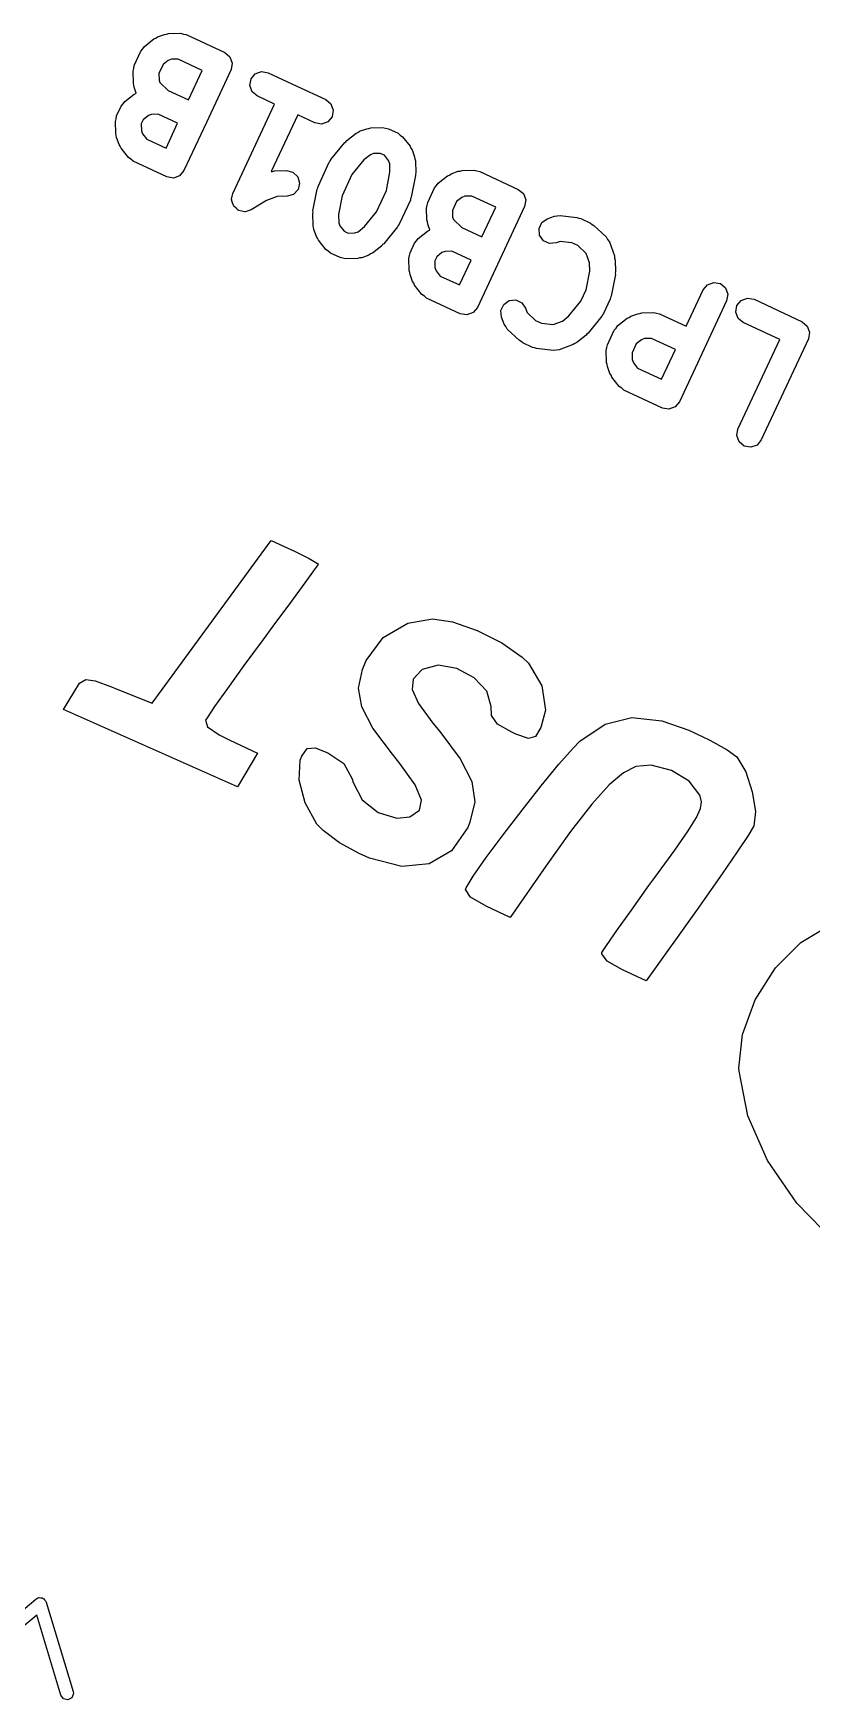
# Model space of a CAD drawing. Extents: x -1.52 to 1.51, y -1.53 to 1.54.
# Drawn here: x 0.04 to 0.397, y 0.694 to 1.459 of the extents above; entities that cross this region are included whole.
import ezdxf

# ---------------------------------------------------------------- set-up
doc = ezdxf.new("R2010")
doc.units = 0
doc.header["$MEASUREMENT"] = 0
doc.layers.add('BLACK', color=7, linetype='CONTINUOUS')

msp = doc.modelspace()

# ---------------------------------------------------------------- linework, layer by layer
at = {"layer": 'BLACK', "linetype": 'CONTINUOUS'}
for p, q in [((0.09003, 1.45213), (0.09084, 1.45322)), ((0.09084, 1.45322), (0.09511, 1.45661)), ((0.09511, 1.45661), (0.09598, 1.45698)), ((0.09598, 1.45698), (0.09676, 1.45753)), ((0.09676, 1.45753), (0.1, 1.45871)), ((0.1, 1.45871), (0.10094, 1.45879)), ((0.10094, 1.45879), (0.10185, 1.45906)), ((0.10185, 1.45906), (0.1073, 1.45921)), ((0.1073, 1.45921), (0.10862, 1.4589)), ((0.10862, 1.4589), (0.10996, 1.45866)), ((0.10996, 1.45866), (0.12763, 1.45042)), ((0.08607, 1.44446), (0.08916, 1.45109)), ((0.08916, 1.45109), (0.09003, 1.45213)), ((0.1017, 1.44676), (0.09927, 1.44483)), ((0.10313, 1.44728), (0.1017, 1.44676)), ((0.10623, 1.44737), (0.10313, 1.44728)), ((0.11729, 1.44221), (0.10623, 1.44737)), ((0.12763, 1.45042), (0.12763, 1.45042)), ((0.12763, 1.45042), (0.12997, 1.44846)), ((0.12997, 1.44846), (0.13102, 1.44558)), ((0.13102, 1.44558), (0.13049, 1.44257)), ((0.08551, 1.4418), (0.08583, 1.44313)), ((0.08566, 1.43636), (0.08551, 1.4418)), ((0.08583, 1.44313), (0.08607, 1.44446)), ((0.09927, 1.44483), (0.09736, 1.44073)), ((0.09736, 1.44073), (0.09744, 1.43764)), ((0.11095, 1.42862), (0.11729, 1.44221)), ((0.13049, 1.44257), (0.11916, 1.41827)), ((0.13913, 1.43528), (0.13966, 1.43829)), ((0.13966, 1.43829), (0.14163, 1.44064)), ((0.14163, 1.44064), (0.1445, 1.44168)), ((0.1445, 1.44168), (0.14751, 1.44115)), ((0.14751, 1.44115), (0.16076, 1.43497)), ((0.08172, 1.42789), (0.08598, 1.43128)), ((0.08593, 1.43545), (0.08566, 1.43636)), ((0.08602, 1.4345), (0.08593, 1.43545)), ((0.08598, 1.43128), (0.08686, 1.43166)), ((0.08701, 1.43177), (0.08602, 1.4345)), ((0.08686, 1.43166), (0.08701, 1.43177)), ((0.09744, 1.43764), (0.09782, 1.43661)), ((0.09782, 1.43661), (0.10171, 1.43293)), ((0.10171, 1.43293), (0.11095, 1.42862)), ((0.14018, 1.43241), (0.13913, 1.43528)), ((0.14252, 1.43045), (0.14018, 1.43241)), ((0.15042, 1.42676), (0.14252, 1.43045)), ((0.16076, 1.43497), (0.16076, 1.43497)), ((0.16076, 1.43497), (0.16076, 1.43497)), ((0.16076, 1.43497), (0.17402, 1.42879)), ((0.07797, 1.42134), (0.08003, 1.42576)), ((0.08003, 1.42576), (0.08091, 1.4268)), ((0.08091, 1.4268), (0.08172, 1.42789)), ((0.13128, 1.38573), (0.15042, 1.42676)), ((0.17402, 1.42879), (0.17636, 1.42683)), ((0.17636, 1.42683), (0.1774, 1.42395)), ((0.1774, 1.42395), (0.17687, 1.42094)), ((0.07742, 1.41869), (0.07774, 1.42001)), ((0.07757, 1.41324), (0.07742, 1.41869)), ((0.07774, 1.42001), (0.07797, 1.42134)), ((0.09015, 1.41951), (0.08927, 1.41762)), ((0.08927, 1.41762), (0.08935, 1.41452)), ((0.09258, 1.42143), (0.09015, 1.41951)), ((0.09401, 1.42195), (0.09258, 1.42143)), ((0.09711, 1.42204), (0.09401, 1.42195)), ((0.10595, 1.41791), (0.09711, 1.42204)), ((0.10065, 1.40653), (0.10595, 1.41791)), ((0.11916, 1.41827), (0.10886, 1.39619)), ((0.11916, 1.41827), (0.11916, 1.41827)), ((0.11916, 1.41827), (0.11916, 1.41827)), ((0.16112, 1.42177), (0.14898, 1.39574)), ((0.16902, 1.41809), (0.16112, 1.42177)), ((0.17203, 1.41755), (0.16902, 1.41809)), ((0.17491, 1.4186), (0.17203, 1.41755)), ((0.17687, 1.42094), (0.17491, 1.4186)), ((0.18953, 1.41427), (0.19277, 1.41545)), ((0.19277, 1.41545), (0.19371, 1.41553)), ((0.19371, 1.41553), (0.19462, 1.4158)), ((0.19462, 1.4158), (0.20007, 1.41595)), ((0.20007, 1.41595), (0.20139, 1.41564)), ((0.20139, 1.41564), (0.20273, 1.4154)), ((0.20273, 1.4154), (0.20715, 1.41334)), ((0.07784, 1.41233), (0.07757, 1.41324)), ((0.07793, 1.41138), (0.07784, 1.41233)), ((0.0791, 1.40814), (0.07793, 1.41138)), ((0.07965, 1.40736), (0.0791, 1.40814)), ((0.08003, 1.40649), (0.07965, 1.40736)), ((0.08935, 1.41452), (0.08988, 1.41308)), ((0.08988, 1.41308), (0.0918, 1.41066)), ((0.0918, 1.41066), (0.10065, 1.40653)), ((0.17636, 1.40125), (0.18269, 1.40905)), ((0.18269, 1.40905), (0.18322, 1.40943)), ((0.18322, 1.40943), (0.18361, 1.40996)), ((0.18361, 1.40996), (0.18788, 1.41335)), ((0.18788, 1.41335), (0.18875, 1.41372)), ((0.18875, 1.41372), (0.18953, 1.41427)), ((0.20715, 1.41334), (0.20819, 1.41247)), ((0.20819, 1.41247), (0.20928, 1.41166)), ((0.20928, 1.41166), (0.21267, 1.40739)), ((0.21267, 1.40739), (0.21304, 1.40652)), ((0.08342, 1.40222), (0.08003, 1.40649)), ((0.08451, 1.40141), (0.08342, 1.40222)), ((0.08555, 1.40054), (0.08451, 1.40141)), ((0.10101, 1.39333), (0.08555, 1.40054)), ((0.17045, 1.38898), (0.1756, 1.40002)), ((0.1756, 1.40002), (0.17607, 1.40058)), ((0.17607, 1.40058), (0.17636, 1.40125)), ((0.19146, 1.40111), (0.18599, 1.39437)), ((0.19447, 1.4035), (0.19146, 1.40111)), ((0.19591, 1.40402), (0.19447, 1.4035)), ((0.199, 1.40411), (0.19591, 1.40402)), ((0.20089, 1.40322), (0.199, 1.40411)), ((0.20282, 1.4008), (0.20089, 1.40322)), ((0.20334, 1.39936), (0.20282, 1.4008)), ((0.21304, 1.40652), (0.21359, 1.40574)), ((0.21359, 1.40574), (0.21477, 1.4025)), ((0.21477, 1.4025), (0.21485, 1.40155)), ((0.21485, 1.40155), (0.21512, 1.40064)), ((0.21512, 1.40064), (0.21527, 1.39519)), ((0.10402, 1.3928), (0.10101, 1.39333)), ((0.10101, 1.39333), (0.10101, 1.39333)), ((0.10689, 1.39384), (0.10402, 1.3928)), ((0.10402, 1.3928), (0.10402, 1.3928)), ((0.10402, 1.3928), (0.10402, 1.3928)), ((0.10886, 1.39619), (0.10689, 1.39384)), ((0.10886, 1.39619), (0.10886, 1.39619)), ((0.14898, 1.39574), (0.14955, 1.39579)), ((0.14955, 1.39579), (0.15046, 1.39606)), ((0.15046, 1.39606), (0.15591, 1.39621)), ((0.15591, 1.39621), (0.15888, 1.3955)), ((0.15888, 1.3955), (0.1611, 1.3934)), ((0.1611, 1.3934), (0.16197, 1.39047)), ((0.18599, 1.39437), (0.18146, 1.38465)), ((0.2018, 1.387), (0.20345, 1.39552)), ((0.20345, 1.39552), (0.20334, 1.39936)), ((0.21516, 1.39391), (0.21325, 1.38404)), ((0.21527, 1.39519), (0.21512, 1.39456)), ((0.21512, 1.39456), (0.21516, 1.39391)), ((0.22558, 1.39039), (0.22984, 1.39378)), ((0.22984, 1.39378), (0.23072, 1.39415)), ((0.23072, 1.39415), (0.2315, 1.3947)), ((0.2315, 1.3947), (0.23473, 1.39588)), ((0.23473, 1.39588), (0.23568, 1.39596)), ((0.23568, 1.39596), (0.23659, 1.39623)), ((0.23659, 1.39623), (0.24204, 1.39638)), ((0.24204, 1.39638), (0.24336, 1.39607)), ((0.24336, 1.39607), (0.2447, 1.39583)), ((0.2447, 1.39583), (0.26237, 1.38759)), ((0.13073, 1.3831), (0.13105, 1.3844)), ((0.13105, 1.3844), (0.13128, 1.38573)), ((0.15623, 1.3844), (0.15174, 1.38428)), ((0.15916, 1.38527), (0.15623, 1.3844)), ((0.16126, 1.38749), (0.15916, 1.38527)), ((0.16197, 1.39047), (0.16126, 1.38749)), ((0.16809, 1.37774), (0.17, 1.38761)), ((0.17, 1.38761), (0.17032, 1.38826)), ((0.17032, 1.38826), (0.17045, 1.38898)), ((0.18146, 1.38465), (0.17981, 1.37613)), ((0.19726, 1.37728), (0.2018, 1.387)), ((0.22081, 1.38163), (0.2239, 1.38826)), ((0.2239, 1.38826), (0.22477, 1.3893)), ((0.22477, 1.3893), (0.22558, 1.39039)), ((0.23787, 1.38445), (0.23644, 1.38393)), ((0.24097, 1.38454), (0.23787, 1.38445)), ((0.25202, 1.37938), (0.24097, 1.38454)), ((0.26237, 1.38759), (0.26471, 1.38562)), ((0.26471, 1.38562), (0.26576, 1.38275)), ((0.13079, 1.38291), (0.13073, 1.3831)), ((0.13075, 1.38272), (0.13079, 1.38291)), ((0.13121, 1.38145), (0.13075, 1.38272)), ((0.13159, 1.38016), (0.13121, 1.38145)), ((0.13173, 1.38003), (0.13159, 1.38016)), ((0.1318, 1.37984), (0.13173, 1.38003)), ((0.13283, 1.37898), (0.1318, 1.37984)), ((0.1338, 1.37805), (0.13283, 1.37898)), ((0.13399, 1.37801), (0.1338, 1.37805)), ((0.13414, 1.37788), (0.13399, 1.37801)), ((0.13547, 1.37765), (0.13414, 1.37788)), ((0.13677, 1.37733), (0.13547, 1.37765)), ((0.13696, 1.37738), (0.13677, 1.37733)), ((0.13715, 1.37735), (0.13696, 1.37738)), ((0.13841, 1.37781), (0.13715, 1.37735)), ((0.1397, 1.37819), (0.13841, 1.37781)), ((0.14671, 1.38245), (0.1397, 1.37819)), ((0.15174, 1.38428), (0.14671, 1.38245)), ((0.16799, 1.37646), (0.16814, 1.37709)), ((0.16814, 1.37709), (0.16809, 1.37774)), ((0.1918, 1.37054), (0.19726, 1.37728)), ((0.21281, 1.38267), (0.20766, 1.37163)), ((0.21294, 1.38339), (0.21281, 1.38267)), ((0.21325, 1.38404), (0.21294, 1.38339)), ((0.22025, 1.37897), (0.22057, 1.38029)), ((0.2204, 1.37353), (0.22025, 1.37897)), ((0.22057, 1.38029), (0.22081, 1.38163)), ((0.23401, 1.382), (0.2321, 1.3779)), ((0.2321, 1.3779), (0.23218, 1.37481)), ((0.23644, 1.38393), (0.23401, 1.382)), ((0.26522, 1.37974), (0.2436, 1.33336)), ((0.24569, 1.36579), (0.25202, 1.37938)), ((0.26576, 1.38275), (0.26522, 1.37974)), ((0.16813, 1.37101), (0.16799, 1.37646)), ((0.1684, 1.3701), (0.16813, 1.37101)), ((0.16849, 1.36915), (0.1684, 1.3701)), ((0.16967, 1.36591), (0.16849, 1.36915)), ((0.17981, 1.37613), (0.17991, 1.37229)), ((0.17991, 1.37229), (0.18044, 1.37085)), ((0.18044, 1.37085), (0.18236, 1.36843)), ((0.18879, 1.36815), (0.1918, 1.37054)), ((0.20689, 1.3704), (0.20056, 1.3626)), ((0.20719, 1.37107), (0.20689, 1.3704)), ((0.20766, 1.37163), (0.20719, 1.37107)), ((0.22067, 1.37262), (0.2204, 1.37353)), ((0.22076, 1.37167), (0.22067, 1.37262)), ((0.22175, 1.36894), (0.22076, 1.37167)), ((0.23218, 1.37481), (0.23256, 1.37378)), ((0.23256, 1.37378), (0.23645, 1.3701)), ((0.23645, 1.3701), (0.24569, 1.36579)), ((0.27188, 1.36958), (0.27317, 1.37235)), ((0.27214, 1.36653), (0.27188, 1.36958)), ((0.27317, 1.37235), (0.27567, 1.3741)), ((0.27567, 1.3741), (0.27891, 1.37528)), ((0.27891, 1.37528), (0.28026, 1.3754)), ((0.28026, 1.3754), (0.28161, 1.3756)), ((0.28161, 1.3756), (0.28926, 1.37471)), ((0.28926, 1.37471), (0.29015, 1.37437)), ((0.29015, 1.37437), (0.29108, 1.3742)), ((0.29108, 1.3742), (0.2955, 1.37214)), ((0.2955, 1.37214), (0.29623, 1.37153)), ((0.29623, 1.37153), (0.29707, 1.37108)), ((0.29707, 1.37108), (0.30266, 1.36578)), ((0.17021, 1.36513), (0.16967, 1.36591)), ((0.17059, 1.36426), (0.17021, 1.36513)), ((0.17398, 1.35999), (0.17059, 1.36426)), ((0.18236, 1.36843), (0.18425, 1.36754)), ((0.18425, 1.36754), (0.18735, 1.36763)), ((0.18735, 1.36763), (0.18879, 1.36815)), ((0.19965, 1.36169), (0.19538, 1.3583)), ((0.20004, 1.36222), (0.19965, 1.36169)), ((0.20056, 1.3626), (0.20004, 1.36222)), ((0.21271, 1.35851), (0.21477, 1.36293)), ((0.21477, 1.36293), (0.21565, 1.36397)), ((0.21565, 1.36397), (0.21646, 1.36506)), ((0.21646, 1.36506), (0.22072, 1.36845)), ((0.22072, 1.36845), (0.2216, 1.36883)), ((0.2216, 1.36883), (0.22175, 1.36894)), ((0.2739, 1.36403), (0.27214, 1.36653)), ((0.27667, 1.36273), (0.2739, 1.36403)), ((0.27971, 1.363), (0.27667, 1.36273)), ((0.28164, 1.3637), (0.27971, 1.363)), ((0.28696, 1.36309), (0.28164, 1.3637)), ((0.28964, 1.36184), (0.28696, 1.36309)), ((0.29353, 1.35816), (0.28964, 1.36184)), ((0.30266, 1.36578), (0.30337, 1.36462)), ((0.30337, 1.36462), (0.30415, 1.36351)), ((0.30415, 1.36351), (0.30651, 1.35703)), ((0.17507, 1.35918), (0.17398, 1.35999)), ((0.17611, 1.35831), (0.17507, 1.35918)), ((0.18053, 1.35625), (0.17611, 1.35831)), ((0.18186, 1.35601), (0.18053, 1.35625)), ((0.18318, 1.3557), (0.18186, 1.35601)), ((0.18863, 1.35585), (0.18318, 1.3557)), ((0.18954, 1.35612), (0.18863, 1.35585)), ((0.19049, 1.3562), (0.18954, 1.35612)), ((0.19373, 1.35738), (0.19049, 1.3562)), ((0.19451, 1.35793), (0.19373, 1.35738)), ((0.19538, 1.3583), (0.19451, 1.35793)), ((0.21216, 1.35586), (0.21248, 1.35718)), ((0.21231, 1.35041), (0.21216, 1.35586)), ((0.21248, 1.35718), (0.21271, 1.35851)), ((0.22489, 1.35668), (0.22401, 1.35479)), ((0.22401, 1.35479), (0.22409, 1.35169)), ((0.22731, 1.3586), (0.22489, 1.35668)), ((0.22875, 1.35912), (0.22731, 1.3586)), ((0.23185, 1.35921), (0.22875, 1.35912)), ((0.24069, 1.35508), (0.23185, 1.35921)), ((0.23539, 1.3437), (0.24069, 1.35508)), ((0.29508, 1.35389), (0.29353, 1.35816)), ((0.29519, 1.35005), (0.29508, 1.35389)), ((0.30651, 1.35703), (0.30659, 1.35608)), ((0.30659, 1.35608), (0.30686, 1.35517)), ((0.30686, 1.35517), (0.30701, 1.34972)), ((0.21258, 1.3495), (0.21231, 1.35041)), ((0.21266, 1.34855), (0.21258, 1.3495)), ((0.21384, 1.34531), (0.21266, 1.34855)), ((0.22409, 1.35169), (0.22462, 1.35025)), ((0.22462, 1.35025), (0.22654, 1.34782)), ((0.22654, 1.34782), (0.23539, 1.3437)), ((0.29354, 1.34153), (0.29519, 1.35005)), ((0.30691, 1.34844), (0.305, 1.33857)), ((0.30701, 1.34972), (0.30686, 1.34909)), ((0.30686, 1.34909), (0.30691, 1.34844)), ((0.21439, 1.34453), (0.21384, 1.34531)), ((0.21477, 1.34366), (0.21439, 1.34453)), ((0.21815, 1.33939), (0.21477, 1.34366)), ((0.21925, 1.33858), (0.21815, 1.33939)), ((0.22029, 1.33771), (0.21925, 1.33858)), ((0.29106, 1.33623), (0.29354, 1.34153)), ((0.305, 1.33857), (0.30468, 1.33792)), ((0.33949, 1.32474), (0.34729, 1.34147)), ((0.34729, 1.34147), (0.34926, 1.34382)), ((0.34926, 1.34382), (0.35213, 1.34486)), ((0.35213, 1.34486), (0.35514, 1.34433)), ((0.35514, 1.34433), (0.35748, 1.34236)), ((0.35748, 1.34236), (0.35853, 1.33949)), ((0.35853, 1.33949), (0.358, 1.33648)), ((0.23575, 1.3305), (0.22029, 1.33771)), ((0.24163, 1.33101), (0.23876, 1.32997)), ((0.2436, 1.33336), (0.24163, 1.33101)), ((0.25437, 1.33203), (0.25566, 1.3348)), ((0.25463, 1.32898), (0.25437, 1.33203)), ((0.25566, 1.3348), (0.25816, 1.33655)), ((0.25816, 1.33655), (0.26121, 1.33682)), ((0.26121, 1.33682), (0.26398, 1.33552)), ((0.26398, 1.33552), (0.26573, 1.33302)), ((0.26573, 1.33302), (0.26643, 1.33109)), ((0.26643, 1.33109), (0.27032, 1.32741)), ((0.2856, 1.32949), (0.29106, 1.33623)), ((0.30455, 1.3372), (0.30146, 1.33058)), ((0.30468, 1.33792), (0.30455, 1.3372)), ((0.31815, 1.33061), (0.31906, 1.33088)), ((0.31906, 1.33088), (0.32451, 1.33103)), ((0.32451, 1.33103), (0.32583, 1.33072)), ((0.358, 1.33648), (0.33637, 1.2901)), ((0.36222, 1.33125), (0.36275, 1.33426)), ((0.36327, 1.32838), (0.36222, 1.33125)), ((0.36275, 1.33426), (0.36472, 1.33661)), ((0.36472, 1.33661), (0.36759, 1.33765)), ((0.36759, 1.33765), (0.3706, 1.33712)), ((0.3706, 1.33712), (0.39269, 1.32682)), ((0.23876, 1.32997), (0.23575, 1.3305)), ((0.23575, 1.3305), (0.23575, 1.3305)), ((0.25581, 1.32574), (0.25463, 1.32898)), ((0.25659, 1.32463), (0.25581, 1.32574)), ((0.2573, 1.32347), (0.25659, 1.32463)), ((0.2629, 1.31817), (0.2573, 1.32347)), ((0.27032, 1.32741), (0.273, 1.32616)), ((0.273, 1.32616), (0.27832, 1.32555)), ((0.27832, 1.32555), (0.28259, 1.3271)), ((0.28259, 1.3271), (0.2856, 1.32949)), ((0.30069, 1.32935), (0.29437, 1.32155)), ((0.30099, 1.33002), (0.30069, 1.32935)), ((0.30146, 1.33058), (0.30099, 1.33002)), ((0.30637, 1.32291), (0.30724, 1.32395)), ((0.30724, 1.32395), (0.30805, 1.32504)), ((0.30805, 1.32504), (0.31232, 1.32843)), ((0.31232, 1.32843), (0.31319, 1.32881)), ((0.31319, 1.32881), (0.31397, 1.32935)), ((0.31397, 1.32935), (0.31721, 1.33053)), ((0.31721, 1.33053), (0.31815, 1.33061)), ((0.32583, 1.33072), (0.32717, 1.33048)), ((0.32717, 1.33048), (0.33949, 1.32474)), ((0.36561, 1.32642), (0.36327, 1.32838)), ((0.38235, 1.31861), (0.36561, 1.32642)), ((0.39269, 1.32682), (0.39269, 1.32682)), ((0.39269, 1.32682), (0.39503, 1.32485)), ((0.39503, 1.32485), (0.39608, 1.32198)), ((0.26373, 1.31772), (0.2629, 1.31817)), ((0.26446, 1.31711), (0.26373, 1.31772)), ((0.26888, 1.31505), (0.26446, 1.31711)), ((0.28753, 1.31633), (0.28105, 1.31397)), ((0.28831, 1.31687), (0.28753, 1.31633)), ((0.28918, 1.31725), (0.28831, 1.31687)), ((0.29345, 1.32064), (0.28918, 1.31725)), ((0.29384, 1.32116), (0.29345, 1.32064)), ((0.29437, 1.32155), (0.29384, 1.32116)), ((0.30304, 1.31495), (0.30328, 1.31628)), ((0.30328, 1.31628), (0.30637, 1.32291)), ((0.31648, 1.31665), (0.31457, 1.31255)), ((0.31891, 1.31858), (0.31648, 1.31665)), ((0.32035, 1.3191), (0.31891, 1.31858)), ((0.32344, 1.31919), (0.32035, 1.3191)), ((0.3345, 1.31403), (0.32344, 1.31919)), ((0.36321, 1.27758), (0.38235, 1.31861)), ((0.39555, 1.31897), (0.37392, 1.27259)), ((0.39608, 1.32198), (0.39555, 1.31897)), ((0.26982, 1.31488), (0.26888, 1.31505)), ((0.2707, 1.31454), (0.26982, 1.31488)), ((0.27836, 1.31365), (0.2707, 1.31454)), ((0.2797, 1.31385), (0.27836, 1.31365)), ((0.28105, 1.31397), (0.2797, 1.31385)), ((0.30273, 1.31363), (0.30304, 1.31495)), ((0.30287, 1.30818), (0.30273, 1.31363)), ((0.30314, 1.30727), (0.30287, 1.30818)), ((0.31457, 1.31255), (0.31466, 1.30946)), ((0.31466, 1.30946), (0.31518, 1.30802)), ((0.31518, 1.30802), (0.3171, 1.30559)), ((0.32816, 1.30044), (0.3345, 1.31403)), ((0.30323, 1.30632), (0.30314, 1.30727)), ((0.30441, 1.30308), (0.30323, 1.30632)), ((0.30495, 1.3023), (0.30441, 1.30308)), ((0.30533, 1.30143), (0.30495, 1.3023)), ((0.30872, 1.29716), (0.30533, 1.30143)), ((0.3171, 1.30559), (0.32816, 1.30044)), ((0.30981, 1.29635), (0.30872, 1.29716)), ((0.31085, 1.29548), (0.30981, 1.29635)), ((0.32852, 1.28724), (0.31085, 1.29548)), ((0.33153, 1.28671), (0.32852, 1.28724)), ((0.3344, 1.28775), (0.33153, 1.28671)), ((0.33637, 1.2901), (0.3344, 1.28775)), ((0.36268, 1.27457), (0.36321, 1.27758)), ((0.36373, 1.27169), (0.36268, 1.27457)), ((0.36607, 1.26973), (0.36373, 1.27169)), ((0.36908, 1.2692), (0.36607, 1.26973)), ((0.37195, 1.27024), (0.36908, 1.2692)), ((0.37392, 1.27259), (0.37195, 1.27024)), ((0.09422, 1.15169), (0.14898, 1.22646)), ((0.14898, 1.22646), (0.15991, 1.22137)), ((0.15991, 1.22137), (0.16643, 1.21811)), ((0.16643, 1.21811), (0.17011, 1.21586)), ((0.16873, 1.21301), (0.16433, 1.20695)), ((0.17043, 1.21541), (0.16873, 1.21301)), ((0.17011, 1.21586), (0.17043, 1.21541)), ((0.16433, 1.20695), (0.1578, 1.19804)), ((0.1578, 1.19804), (0.14972, 1.18706)), ((0.14972, 1.18706), (0.14522, 1.18097)), ((0.20034, 1.18196), (0.21163, 1.18848)), ((0.21163, 1.18848), (0.22294, 1.19051)), ((0.22294, 1.19051), (0.23217, 1.18916)), ((0.23217, 1.18916), (0.24349, 1.18513)), ((0.14522, 1.18097), (0.13644, 1.169)), ((0.19256, 1.17136), (0.20034, 1.18196)), ((0.24349, 1.18513), (0.25485, 1.17938)), ((0.25485, 1.17938), (0.26416, 1.17288)), ((0.19084, 1.16726), (0.19256, 1.17136)), ((0.26416, 1.17288), (0.26701, 1.17009)), ((0.06099, 1.16089), (0.06377, 1.16266)), ((0.06377, 1.16266), (0.06813, 1.16209)), ((0.13644, 1.169), (0.12882, 1.15846)), ((0.18906, 1.1586), (0.19084, 1.16726)), ((0.21414, 1.16284), (0.21363, 1.15807)), ((0.2178, 1.16681), (0.21414, 1.16284)), ((0.21827, 1.16715), (0.2178, 1.16681)), ((0.22562, 1.16919), (0.21827, 1.16715)), ((0.23411, 1.16766), (0.22562, 1.16919)), ((0.2421, 1.1634), (0.23411, 1.16766)), ((0.2479, 1.15729), (0.2421, 1.1634)), ((0.26701, 1.17009), (0.27322, 1.15967)), ((0.05364, 1.14884), (0.05826, 1.15667)), ((0.05826, 1.15667), (0.06099, 1.16089)), ((0.06813, 1.16209), (0.07563, 1.15929)), ((0.07563, 1.15929), (0.07854, 1.1581)), ((0.07854, 1.1581), (0.09422, 1.15169)), ((0.12882, 1.15846), (0.12295, 1.1502)), ((0.19054, 1.15002), (0.18906, 1.1586)), ((0.21363, 1.15807), (0.21654, 1.15161)), ((0.24985, 1.15019), (0.2479, 1.15729)), ((0.27322, 1.15967), (0.27478, 1.14853)), ((0.09356, 1.13107), (0.05364, 1.14884)), ((0.12295, 1.1502), (0.11948, 1.14509)), ((0.19562, 1.14033), (0.19054, 1.15002)), ((0.21654, 1.15161), (0.22313, 1.14258)), ((0.25005, 1.14613), (0.24985, 1.15019)), ((0.27478, 1.14853), (0.27273, 1.14065)), ((0.11948, 1.14509), (0.11885, 1.14402)), ((0.11885, 1.14402), (0.11968, 1.14096)), ((0.11968, 1.14096), (0.12512, 1.13716)), ((0.20463, 1.12833), (0.19562, 1.14033)), ((0.22313, 1.14258), (0.2263, 1.13871)), ((0.25274, 1.14218), (0.25005, 1.14613)), ((0.25941, 1.13839), (0.25274, 1.14218)), ((0.27273, 1.14065), (0.2702, 1.1364)), ((0.29066, 1.13425), (0.30229, 1.14205)), ((0.30229, 1.14205), (0.3145, 1.14513)), ((0.3145, 1.14513), (0.32827, 1.14361)), ((0.32827, 1.14361), (0.34067, 1.13931)), ((0.12512, 1.13716), (0.12996, 1.13475)), ((0.12996, 1.13475), (0.14264, 1.12884)), ((0.2263, 1.13871), (0.23575, 1.12619)), ((0.26118, 1.13758), (0.25941, 1.13839)), ((0.26698, 1.13548), (0.26118, 1.13758)), ((0.2702, 1.1364), (0.26698, 1.13548)), ((0.28748, 1.13107), (0.29066, 1.13425)), ((0.34067, 1.13931), (0.35029, 1.13482)), ((0.35029, 1.13482), (0.35822, 1.13039)), ((0.13348, 1.11329), (0.09356, 1.13107)), ((0.14264, 1.12884), (0.13348, 1.11329)), ((0.16175, 1.11643), (0.16224, 1.12558)), ((0.16224, 1.12558), (0.16292, 1.12741)), ((0.16292, 1.12741), (0.16542, 1.13103)), ((0.16542, 1.13103), (0.16915, 1.13132)), ((0.16915, 1.13132), (0.17498, 1.129)), ((0.17498, 1.129), (0.18231, 1.12412)), ((0.20805, 1.12405), (0.20463, 1.12833)), ((0.23575, 1.12619), (0.241, 1.1158)), ((0.28102, 1.12369), (0.28748, 1.13107)), ((0.35822, 1.13039), (0.36266, 1.12707)), ((0.36266, 1.12707), (0.36673, 1.12022)), ((0.18231, 1.12412), (0.18606, 1.11706)), ((0.18606, 1.11706), (0.18651, 1.11539)), ((0.21496, 1.11422), (0.20805, 1.12405)), ((0.27293, 1.11387), (0.28102, 1.12369)), ((0.31064, 1.11982), (0.30404, 1.11424)), ((0.31638, 1.12269), (0.31064, 1.11982)), ((0.32335, 1.12324), (0.31638, 1.12269)), ((0.33265, 1.12081), (0.32335, 1.12324)), ((0.34083, 1.11591), (0.33265, 1.12081)), ((0.36673, 1.12022), (0.36976, 1.11108)), ((0.16445, 1.10595), (0.16175, 1.11643)), ((0.18651, 1.11539), (0.19076, 1.10743)), ((0.21791, 1.10725), (0.21496, 1.11422)), ((0.241, 1.1158), (0.24237, 1.10647)), ((0.26408, 1.10272), (0.27293, 1.11387)), ((0.30404, 1.11424), (0.29609, 1.10541)), ((0.34569, 1.10952), (0.34083, 1.11591)), ((0.34582, 1.10915), (0.34569, 1.10952)), ((0.34646, 1.10641), (0.34582, 1.10915)), ((0.36976, 1.11108), (0.37118, 1.10199)), ((0.16986, 1.09627), (0.16445, 1.10595)), ((0.19076, 1.10743), (0.1981, 1.10156)), ((0.1981, 1.10156), (0.20667, 1.09891)), ((0.21261, 1.09963), (0.21708, 1.10258)), ((0.21708, 1.10258), (0.21791, 1.10725)), ((0.24237, 1.10647), (0.24017, 1.09714)), ((0.25534, 1.09135), (0.26408, 1.10272)), ((0.29609, 1.10541), (0.28632, 1.09282)), ((0.34417, 1.09924), (0.34606, 1.10339)), ((0.34606, 1.10339), (0.34646, 1.10641)), ((0.37118, 1.10199), (0.37044, 1.09528)), ((0.17272, 1.09333), (0.16986, 1.09627)), ((0.20667, 1.09891), (0.21261, 1.09963)), ((0.23914, 1.09477), (0.23163, 1.08396)), ((0.24017, 1.09714), (0.23914, 1.09477)), ((0.34035, 1.09314), (0.34417, 1.09924)), ((0.37035, 1.09509), (0.36792, 1.09104)), ((0.37044, 1.09528), (0.37035, 1.09509)), ((0.18031, 1.0877), (0.17272, 1.09333)), ((0.18931, 1.08269), (0.18031, 1.0877)), ((0.24757, 1.08086), (0.25534, 1.09135)), ((0.28632, 1.09282), (0.27501, 1.07701)), ((0.33414, 1.08426), (0.34035, 1.09314)), ((0.36792, 1.09104), (0.3629, 1.08348)), ((0.19412, 1.08062), (0.18931, 1.08269)), ((0.20895, 1.07685), (0.19412, 1.08062)), ((0.23163, 1.08396), (0.22151, 1.07797)), ((0.24163, 1.07238), (0.24757, 1.08086)), ((0.32508, 1.07178), (0.33414, 1.08426)), ((0.3629, 1.08348), (0.35594, 1.07336)), ((0.22151, 1.07797), (0.20895, 1.07685)), ((0.23839, 1.067), (0.24163, 1.07238)), ((0.27501, 1.07701), (0.25856, 1.05344)), ((0.32233, 1.068), (0.32508, 1.07178)), ((0.35594, 1.07336), (0.3477, 1.06164)), ((0.23816, 1.06617), (0.23839, 1.067)), ((0.24038, 1.0627), (0.23816, 1.06617)), ((0.31425, 1.05681), (0.32233, 1.068)), ((0.24768, 1.05852), (0.24038, 1.0627)), ((0.25856, 1.05344), (0.24768, 1.05852)), ((0.30754, 1.04738), (0.31425, 1.05681)), ((0.34447, 1.0571), (0.32101, 1.02433)), ((0.3477, 1.06164), (0.34447, 1.0571)), ((0.39205, 1.04195), (0.41094, 1.05325)), ((0.30078, 1.03739), (0.30284, 1.04061)), ((0.30284, 1.04061), (0.30754, 1.04738)), ((0.38037, 1.03023), (0.39205, 1.04195)), ((0.30065, 1.03677), (0.30078, 1.03739)), ((0.3032, 1.03341), (0.30065, 1.03677)), ((0.3102, 1.02937), (0.3032, 1.03341)), ((0.32101, 1.02433), (0.3102, 1.02937)), ((0.37114, 1.01554), (0.38037, 1.03023)), ((0.36526, 0.99965), (0.37114, 1.01554)), ((0.3636, 0.98426), (0.36526, 0.99965)), ((0.36368, 0.98284), (0.3636, 0.98426)), ((0.3677, 0.96231), (0.36368, 0.98284)), ((0.37671, 0.94183), (0.3677, 0.96231)), ((0.39025, 0.92222), (0.37671, 0.94183)), ((0.40788, 0.90429), (0.39025, 0.92222)), ((0.02083, 0.72371), (0.04093, 0.74058)), ((0.04093, 0.74058), (0.04182, 0.74109)), ((0.04182, 0.74109), (0.04217, 0.74109)), ((0.04217, 0.74109), (0.04248, 0.74125)), ((0.04248, 0.74125), (0.04315, 0.74109)), ((0.04315, 0.74109), (0.04384, 0.74109)), ((0.04384, 0.74109), (0.04411, 0.74087)), ((0.04411, 0.74087), (0.04445, 0.74079)), ((0.04445, 0.74079), (0.04486, 0.74024)), ((0.04486, 0.74024), (0.04539, 0.73979)), ((0.04539, 0.73979), (0.04545, 0.73945)), ((0.04545, 0.73945), (0.04566, 0.73917)), ((0.04566, 0.73917), (0.05804, 0.69817)), ((0.0413, 0.73318), (0.02462, 0.71919)), ((0.05239, 0.69646), (0.0413, 0.73318)), ((0.0536, 0.69484), (0.05239, 0.69646)), ((0.05816, 0.69715), (0.05737, 0.69529)), ((0.05804, 0.69817), (0.05816, 0.69715)), ((0.05556, 0.69438), (0.0536, 0.69484)), ((0.05737, 0.69529), (0.05556, 0.69438))]:
    msp.add_line(p, q, dxfattribs=at)

doc.saveas('drawing.dxf')
